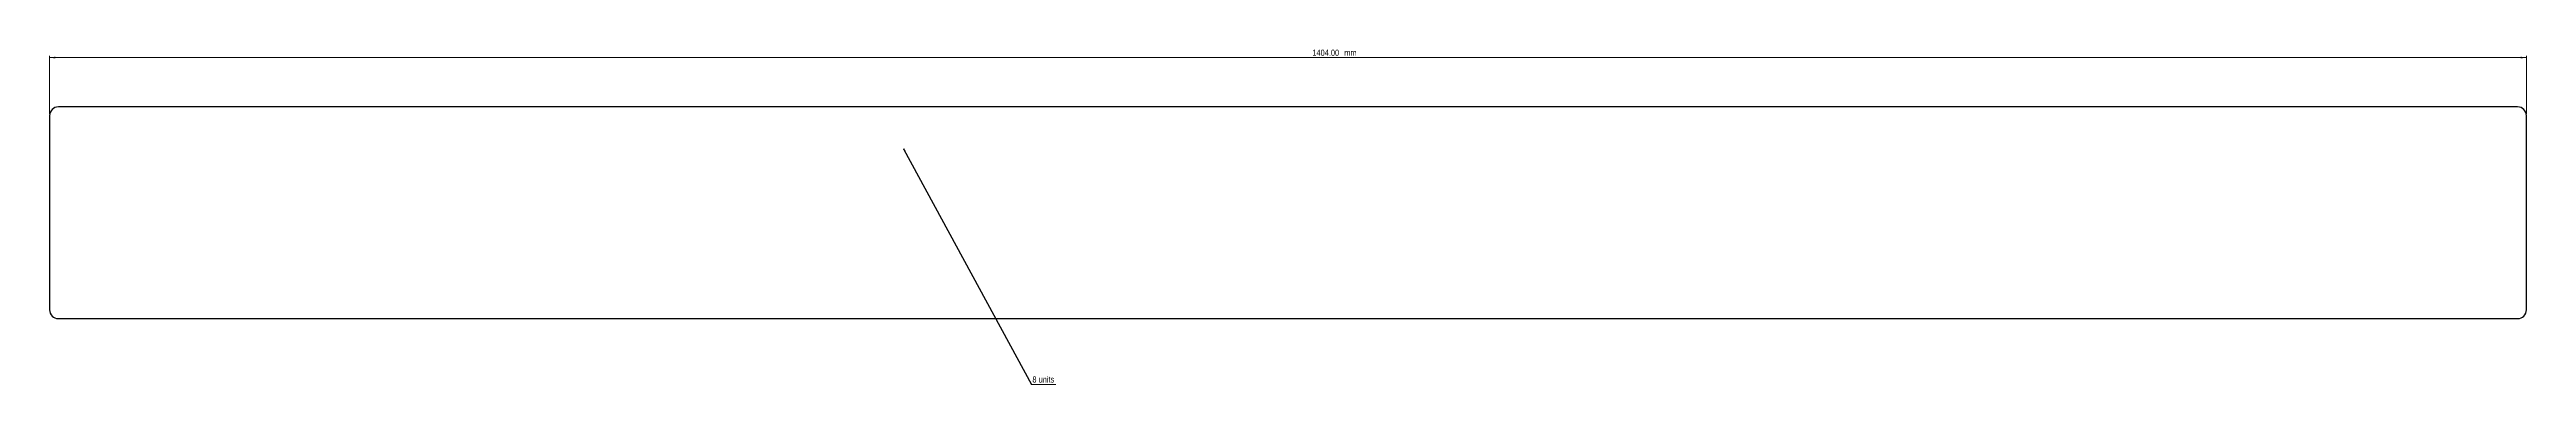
# Model space of a CAD drawing. Header units: millimetres. Extents: x 42 to 1446, y 187 to 376.
import ezdxf

# ---------------------------------------------------------------- set-up
doc = ezdxf.new("R2010")
doc.units = ezdxf.units.MM
doc.styles.add('SLDTEXTSTYLE0', font='TXT', dxfattribs={"width": 0.75})
doc.dimstyles.new('SLDDIMSTYLE0', dxfattribs={"dimtxt": 3.5, "dimasz": 3.302, "dimexe": 0, "dimexo": 0.0625, "dimgap": 0.875, "dimtad": 1, "dimrnd": 1e-09, "dimzin": 4, "dimdsep": 46, "dimtxsty": 'SLDTEXTSTYLE0', "dimsah": 1, "dimcen": 0.09, "dimadec": 0, "dimazin": 1, "dimtfac": 1, "dimtofl": 0, "dimtmove": 0, "dimatfit": 3, "dimfxl": 1, "dimfrac": 2, "dimtolj": 1, "dimtzin": 12, "dimarcsym": 0})
doc.dimstyles.new('SLDDIMSTYLE1', dxfattribs={"dimtxt": 0.18, "dimasz": 1.016, "dimexe": 0, "dimexo": 0.0625, "dimgap": 0, "dimtad": 0, "dimtih": 1, "dimtoh": 1, "dimdec": 0, "dimrnd": 1e-09, "dimzin": 0, "dimdsep": 46, "dimtxsty": 'Standard', "dimblk1": 'DOT', "dimblk2": 'DOT', "dimsah": 1, "dimcen": 0.09, "dimadec": 0, "dimazin": 0, "dimtfac": 1.016, "dimtdec": 0, "dimtofl": 0, "dimtmove": 0, "dimatfit": 3, "dimldrblk": 'DOT', "dimfxl": 1, "dimfrac": 2, "dimtolj": 1, "dimtzin": 0, "dimarcsym": 0})

# ---------------------------------------------------------------- blocks, each defined once
blk = doc.blocks.new('_D')
at = {"color": 7, "linetype": 'Continuous', "lineweight": 0}
for p, q in [((41.7, 339.9), (41.7, 372.9)), ((41.7, 371.9), (1445.7, 371.9)), ((1445.7, 339.9), (1445.7, 372.9))]:
    blk.add_line(p, q, dxfattribs=at)
at = {"color": 7, "linetype": 'Continuous', "lineweight": 18}
for points in [[(41.7, 371.9), (45, 371.4), (45, 372.4)], [(1445.7, 371.9), (1442.4, 372.4), (1442.4, 371.4)]]:
    blk.add_solid(points, dxfattribs=at)
at = {"color": 7, "linetype": 'Continuous', "lineweight": 18, "char_height": 3.5, "attachment_point": 1, "style": 'SLDTEXTSTYLE0'}
for s, insert in [('1404.00', (757.5, 376.4)), ('mm', (775.6, 376.4))]:
    blk.add_mtext(s, dxfattribs=dict(at, insert=insert))
blk = doc.blocks.new('SW_NOTE_0')
at = {"color": 0, "linetype": 'Continuous', "lineweight": 0}
blk.add_line((13.8, 0), (0, 0), dxfattribs=at)
at = {"color": 0, "linetype": 'Continuous', "lineweight": 0, "insert": (0.5, 4.6), "char_height": 3.5, "attachment_point": 1, "style": 'SLDTEXTSTYLE0'}
blk.add_mtext('8 units', dxfattribs=at)
blk = doc.blocks.new('_Dot')
at = {"color": 0, "linetype": 'ByBlock', "lineweight": -2}
blk.add_line((-0.5, 0), (-1, 0), dxfattribs=at)
at = {"color": 0, "linetype": 'ByBlock', "const_width": 0.5}
blk.add_lwpolyline([(-0.25, 0, 1), (0.25, 0, 1)], format="xyb", close=True, dxfattribs=at)

msp = doc.modelspace()

# ---------------------------------------------------------------- linework, layer by layer
at = {"color": 7, "linetype": 'Continuous', "lineweight": 25}
for p, q in [((41.685, 338.899), (41.685, 228.899)), ((1440.685, 343.899), (46.685, 343.899)), ((1445.685, 228.899), (1445.685, 338.899)), ((46.685, 223.899), (1440.685, 223.899))]:
    msp.add_line(p, q, dxfattribs=at)
for centre, start, end in [((46.685, 338.899), 90, 180), ((1440.685, 338.899), 0, 90), ((46.685, 228.899), 180, 270), ((1440.685, 228.899), 270, 0)]:
    msp.add_arc(centre, 5, start, end, dxfattribs=at)

# ---------------------------------------------------------------- block references
at = {"color": 7, "linetype": 'Continuous', "lineweight": 0}
msp.add_blockref('SW_NOTE_0', (598.303, 186.552), dxfattribs=at)

# ---------------------------------------------------------------- dimensions: what is measured, and where the dimension line sits
at = {"color": 7, "linetype": 'Continuous', "lineweight": 18}
dim = msp.add_linear_dim(base=(1445.685, 371.899), p1=(41.685, 338.899), p2=(1445.685, 338.899), text='<> mm', dimstyle='SLDDIMSTYLE0', dxfattribs=at)
dim.commit()
dim.dimension.update_dxf_attribs({"geometry": '_D', "text_midpoint": (770.904, 371.899), "dimtype": 160})

# ---------------------------------------------------------------- leaders
at = {"color": 7, "linetype": 'Continuous', "lineweight": 0}
msp.add_leader([(525.98, 319.873), (598.303, 186.552)], dimstyle='SLDDIMSTYLE1', dxfattribs=at)

doc.saveas('drawing.dxf')
